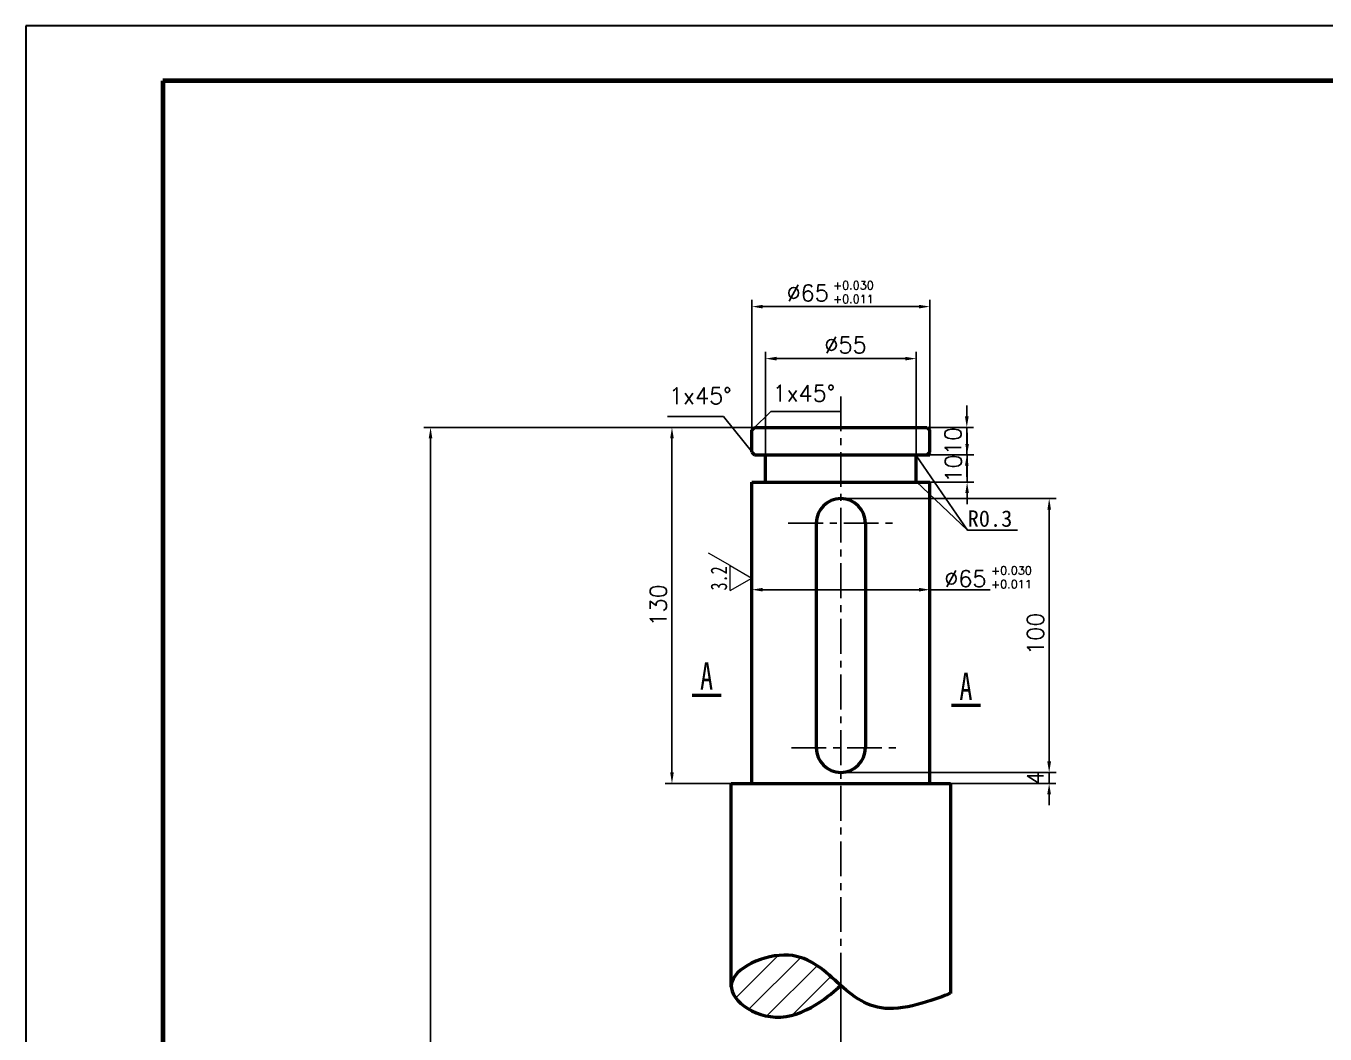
# Model space of a CAD drawing. Header units: millimetres. Extents: x -11803 to 14115, y -852 to 12275.
# Drawn here: x -11803 to -9431, y 10398 to 12238 of the extents above; entities that cross this region are included whole.
import ezdxf

# ---------------------------------------------------------------- set-up
doc = ezdxf.new("R2010")
doc.units = ezdxf.units.MM
doc.linetypes.add('CENTERX2', pattern=[101.6, 63.5, -12.7, 12.7, -12.7])
doc.layers.get('Defpoints').update_dxf_attribs({"lineweight": 0})
for name, color, linetype, lineweight in [('中心线', 1, 'CENTERX2', 25), ('粗实线', 7, 'Continuous', 50), ('边框线', 2, 'Continuous', 90)]:
    doc.layers.add(name, color=color, linetype=linetype, lineweight=lineweight)
doc.layers.add('细实线', color=125, linetype='Continuous')
doc.styles.add('6', font='SIMFANG.TTF', dxfattribs={"width": 0.72})
doc.styles.get("Standard").update_dxf_attribs({"font": 'txt', "bigfont": 'gbcbig.shx'})
doc.styles.add('TXT', font='SIMFANG.TTF', dxfattribs={"width": 0.7})
doc.dimstyles.new('Copy of ISO-25', dxfattribs={"dimtxt": 30, "dimasz": 20, "dimexe": 12.5, "dimexo": 6.25, "dimgap": 10, "dimtad": 1, "dimtxsty": 'Standard', "dimcen": 0, "dimadec": 0, "dimazin": 0, "dimtfac": 1, "dimtmove": 0, "dimatfit": 3, "dimfxl": 0, "dimtolj": 1, "dimtzin": 0, "dimarcsym": 0})

# ---------------------------------------------------------------- blocks, each defined once
blk = doc.blocks.new('*D193')
at = {"layer": 'Defpoints', "color": 0, "lineweight": 25}
for p in [(-10152.3, 11725.8), (-10477.3, 11480.2), (-10152.3, 11480.2)]:
    blk.add_point(p, dxfattribs=at)
at = {"layer": '细实线', "color": 0, "lineweight": -2}
for p, q in [((-10477.3, 11486.5), (-10477.3, 11738.3)), ((-10457.3, 11725.8), (-10172.3, 11725.8)), ((-10152.3, 11486.5), (-10152.3, 11738.3))]:
    blk.add_line(p, q, dxfattribs=at)
at = {"layer": '细实线', "color": 0, "lineweight": 25}
for points in [[(-10457.3, 11729.1), (-10457.3, 11722.4), (-10477.3, 11725.8)], [(-10172.3, 11729.1), (-10172.3, 11722.4), (-10152.3, 11725.8)]]:
    blk.add_solid(points, dxfattribs=at)
at = {"layer": '细实线', "color": 0, "insert": (-10375.3, 11750.8), "char_height": 30, "attachment_point": 5}
blk.add_mtext('\\A1;%%c65', dxfattribs=at)
blk = doc.blocks.new('*D194')
at = {"layer": 'Defpoints', "color": 0, "lineweight": 25}
for p in [(-10177.3, 11630.8), (-10452.3, 11441.5), (-10177.3, 11439.2)]:
    blk.add_point(p, dxfattribs=at)
at = {"layer": '细实线', "color": 0, "lineweight": -2}
for p, q in [((-10452.3, 11447.8), (-10452.3, 11643.3)), ((-10432.3, 11630.8), (-10197.3, 11630.8)), ((-10177.3, 11445.5), (-10177.3, 11643.3))]:
    blk.add_line(p, q, dxfattribs=at)
at = {"layer": '细实线', "color": 0, "lineweight": 25}
for points in [[(-10432.3, 11634.1), (-10432.3, 11627.4), (-10452.3, 11630.8)], [(-10197.3, 11634.1), (-10197.3, 11627.4), (-10177.3, 11630.8)]]:
    blk.add_solid(points, dxfattribs=at)
at = {"layer": '细实线', "color": 0, "insert": (-10306.3, 11655.8), "char_height": 30, "attachment_point": 5}
blk.add_mtext('\\A1;%%c55', dxfattribs=at)
blk = doc.blocks.new('*D195')
at = {"layer": 'Defpoints', "color": 0, "lineweight": 25}
for p in [(-10157.3, 11505.2), (-10157.3, 11455.2), (-10084.8, 11455.2)]:
    blk.add_point(p, dxfattribs=at)
at = {"layer": '细实线', "color": 0, "lineweight": -2}
for p, q in [((-10084.8, 11525.2), (-10084.8, 11545.2)), ((-10151.1, 11505.2), (-10072.3, 11505.2)), ((-10084.8, 11505.2), (-10084.8, 11455.2)), ((-10151.1, 11455.2), (-10072.3, 11455.2)), ((-10084.8, 11435.2), (-10084.8, 11415.2))]:
    blk.add_line(p, q, dxfattribs=at)
at = {"layer": '细实线', "color": 0, "lineweight": 25}
for points in [[(-10088.1, 11525.2), (-10081.4, 11525.2), (-10084.8, 11505.2)], [(-10088.1, 11435.2), (-10081.4, 11435.2), (-10084.8, 11455.2)]]:
    blk.add_solid(points, dxfattribs=at)
at = {"layer": '细实线', "color": 0, "insert": (-10109.8, 11480.2), "char_height": 30, "attachment_point": 5, "rotation": 90}
blk.add_mtext('\\A1;10', dxfattribs=at)
blk = doc.blocks.new('*D196')
at = {"layer": 'Defpoints', "color": 0, "lineweight": 25}
for p in [(-10180.1, 11455.2), (-10180.1, 11405.2), (-10084.2, 11405.2)]:
    blk.add_point(p, dxfattribs=at)
at = {"layer": '细实线', "color": 0, "lineweight": -2}
for p, q in [((-10084.2, 11475.2), (-10084.2, 11495.2)), ((-10173.8, 11455.2), (-10071.7, 11455.2)), ((-10084.2, 11455.2), (-10084.2, 11405.2)), ((-10173.8, 11405.2), (-10071.7, 11405.2)), ((-10084.2, 11385.2), (-10084.2, 11365.2))]:
    blk.add_line(p, q, dxfattribs=at)
at = {"layer": '细实线', "color": 0, "lineweight": 25}
for points in [[(-10087.5, 11475.2), (-10080.9, 11475.2), (-10084.2, 11455.2)], [(-10087.5, 11385.2), (-10080.9, 11385.2), (-10084.2, 11405.2)]]:
    blk.add_solid(points, dxfattribs=at)
at = {"layer": '细实线', "color": 0, "insert": (-10109.2, 11430.2), "char_height": 30, "attachment_point": 5, "rotation": 90}
blk.add_mtext('\\A1;10', dxfattribs=at)
blk = doc.blocks.new('*D197')
at = {"layer": 'Defpoints', "color": 0, "lineweight": 25}
for p in [(-10435.1, 11505.2), (-10623.2, 10855.2), (-10435.1, 10855.2)]:
    blk.add_point(p, dxfattribs=at)
at = {"layer": '细实线', "color": 0, "lineweight": -2}
for p, q in [((-10441.3, 11505.2), (-10635.7, 11505.2)), ((-10623.2, 11485.2), (-10623.2, 10875.2)), ((-10441.3, 10855.2), (-10635.7, 10855.2))]:
    blk.add_line(p, q, dxfattribs=at)
at = {"layer": '细实线', "color": 0, "lineweight": 25}
for points in [[(-10626.5, 11485.2), (-10619.9, 11485.2), (-10623.2, 11505.2)], [(-10626.5, 10875.2), (-10619.9, 10875.2), (-10623.2, 10855.2)]]:
    blk.add_solid(points, dxfattribs=at)
at = {"layer": '细实线', "color": 0, "insert": (-10648.2, 11180.2), "char_height": 30, "attachment_point": 5, "rotation": 90}
blk.add_mtext('\\A1;130', dxfattribs=at)
blk = doc.blocks.new('*D203')
at = {"layer": 'Defpoints', "color": 0, "lineweight": 25}
for p in [(-10152.3, 11208.9), (-10477.3, 11150.1), (-10152.3, 11150.1)]:
    blk.add_point(p, dxfattribs=at)
at = {"layer": '细实线', "color": 0, "lineweight": -2}
for p, q in [((-10477.3, 11156.4), (-10477.3, 11221.4)), ((-10152.3, 11156.4), (-10152.3, 11221.4)), ((-10457.3, 11208.9), (-10172.3, 11208.9)), ((-10152.3, 11208.9), (-10042.3, 11208.9))]:
    blk.add_line(p, q, dxfattribs=at)
at = {"layer": '细实线', "color": 0, "lineweight": 25}
for points in [[(-10457.3, 11212.2), (-10457.3, 11205.5), (-10477.3, 11208.9)], [(-10172.3, 11212.2), (-10172.3, 11205.5), (-10152.3, 11208.9)]]:
    blk.add_solid(points, dxfattribs=at)
at = {"layer": '细实线', "color": 0, "insert": (-10087.3, 11228.9), "char_height": 30, "attachment_point": 5}
blk.add_mtext('\\A1;%%c65', dxfattribs=at)
blk = doc.blocks.new('*D204')
at = {"layer": 'Defpoints', "color": 0, "lineweight": 25}
for p in [(-10314.8, 11375.2), (-10314.8, 10875.2), (-9934.3, 10875.2)]:
    blk.add_point(p, dxfattribs=at)
at = {"layer": '细实线', "color": 0, "lineweight": -2}
for p, q in [((-10308.6, 11375.2), (-9921.8, 11375.2)), ((-9934.3, 11355.2), (-9934.3, 10895.2)), ((-10308.6, 10875.2), (-9921.8, 10875.2))]:
    blk.add_line(p, q, dxfattribs=at)
at = {"layer": '细实线', "color": 0, "lineweight": 25}
for points in [[(-9937.6, 11355.2), (-9931, 11355.2), (-9934.3, 11375.2)], [(-9937.6, 10895.2), (-9931, 10895.2), (-9934.3, 10875.2)]]:
    blk.add_solid(points, dxfattribs=at)
at = {"layer": '细实线', "color": 0, "insert": (-9959.3, 11128.4), "char_height": 30, "attachment_point": 5, "rotation": 90}
blk.add_mtext('\\A1;100', dxfattribs=at)
blk = doc.blocks.new('*D210')
at = {"layer": 'Defpoints', "color": 0, "lineweight": 25}
for p in [(-10314.8, 11505.2), (-11064.1, 7379.1), (-10314.8, 7379.1)]:
    blk.add_point(p, dxfattribs=at)
at = {"layer": '细实线', "color": 0, "lineweight": -2}
for p, q in [((-10321.1, 11505.2), (-11076.6, 11505.2)), ((-11064.1, 11485.2), (-11064.1, 7399.1)), ((-10321.1, 7379.1), (-11076.6, 7379.1))]:
    blk.add_line(p, q, dxfattribs=at)
at = {"layer": '细实线', "color": 0, "lineweight": 25}
for points in [[(-11067.4, 11485.2), (-11060.8, 11485.2), (-11064.1, 11505.2)], [(-11067.4, 7399.1), (-11060.8, 7399.1), (-11064.1, 7379.1)]]:
    blk.add_solid(points, dxfattribs=at)
at = {"layer": '细实线', "color": 0, "insert": (-11089.1, 9442.2), "char_height": 30, "attachment_point": 5, "rotation": 90}
blk.add_mtext('\\A1;2260', dxfattribs=at)
blk = doc.blocks.new('*D212')
at = {"layer": 'Defpoints', "color": 0, "lineweight": 25}
for p in [(-10314.8, 10875.2), (-10314.8, 10855.2), (-9934.4, 10855.2)]:
    blk.add_point(p, dxfattribs=at)
at = {"layer": '细实线', "color": 0, "lineweight": -2}
for p, q in [((-9934.4, 10895.2), (-9934.4, 10915.2)), ((-10308.6, 10875.2), (-9921.9, 10875.2)), ((-9934.4, 10875.2), (-9934.4, 10855.2)), ((-10308.6, 10855.2), (-9921.9, 10855.2)), ((-9934.4, 10835.2), (-9934.4, 10815.2))]:
    blk.add_line(p, q, dxfattribs=at)
at = {"layer": '细实线', "color": 0, "lineweight": 25}
for points in [[(-9937.8, 10895.2), (-9931.1, 10895.2), (-9934.4, 10875.2)], [(-9937.8, 10835.2), (-9931.1, 10835.2), (-9934.4, 10855.2)]]:
    blk.add_solid(points, dxfattribs=at)
at = {"layer": '细实线', "color": 0, "insert": (-9959.4, 10865.2), "char_height": 30, "attachment_point": 5, "rotation": 90}
blk.add_mtext('\\A1;4', dxfattribs=at)

msp = doc.modelspace()

# ---------------------------------------------------------------- hatches: boundary and pattern name
at = {"layer": '细实线'}
h = msp.add_hatch(dxfattribs=at)
h.set_pattern_fill('ANSI31', color=256, scale=10, style=0)
h.set_pattern_definition([(45, (-63474.477, 601.016), (-22.45064, 22.45064), [])])
edge = h.paths.add_edge_path()
edge.add_spline(control_points=[(-10332.153, 10471.362), (-10326.766, 10475.734), (-10322.434, 10479.569), (-10319.448, 10482.31)], knot_values=[656.16164662, 656.16164662, 656.16164662, 656.16164662, 678.0334682, 678.0334682, 678.0334682, 678.0334682], weights=[1, 1, 1, 1], degree=3, periodic=0)
edge.add_spline(control_points=[(-10319.448, 10482.31), (-10317.096, 10484.469), (-10315.579, 10485.951), (-10315.041, 10486.482)], knot_values=[678.0334682, 678.0334682, 678.0334682, 678.0334682, 695.26609344, 695.26609344, 695.26609344, 695.26609344], weights=[1, 1, 1, 1], degree=3, periodic=0)
edge.add_spline(control_points=[(-10315.041, 10486.482), (-10319.557, 10490.506), (-10324.057, 10494.611), (-10328.601, 10498.675)], knot_values=[221.8959115, 221.8959115, 221.8959115, 221.8959115, 240.59703654, 240.59703654, 240.59703654, 240.59703654], weights=[1, 1, 1, 1], degree=3, periodic=0)
edge.add_spline(control_points=[(-10328.601, 10498.675), (-10336.574, 10505.804), (-10344.685, 10512.806), (-10353.262, 10519.021)], knot_values=[240.59703654, 240.59703654, 240.59703654, 240.59703654, 273.40476891, 273.40476891, 273.40476891, 273.40476891], weights=[1, 1, 1, 1], degree=3, periodic=0)
edge.add_spline(control_points=[(-10353.262, 10519.021), (-10358.98, 10523.165), (-10364.904, 10526.958), (-10371.133, 10530.206)], knot_values=[273.40476891, 273.40476891, 273.40476891, 273.40476891, 295.2765905, 295.2765905, 295.2765905, 295.2765905], weights=[1, 1, 1, 1], degree=3, periodic=0)
edge.add_spline(control_points=[(-10371.133, 10530.206), (-10375.804, 10532.641), (-10380.646, 10534.77), (-10385.701, 10536.508)], knot_values=[295.2765905, 295.2765905, 295.2765905, 295.2765905, 311.68045668, 311.68045668, 311.68045668, 311.68045668], weights=[1, 1, 1, 1], degree=3, periodic=0)
edge.add_spline(control_points=[(-10385.701, 10536.508), (-10389.07, 10537.668), (-10392.533, 10538.654), (-10396.103, 10539.442)], knot_values=[311.68045668, 311.68045668, 311.68045668, 311.68045668, 322.61636748, 322.61636748, 322.61636748, 322.61636748], weights=[1, 1, 1, 1], degree=3, periodic=0)
edge.add_spline(control_points=[(-10396.103, 10539.442), (-10399.673, 10540.23), (-10403.349, 10540.821), (-10407.143, 10541.189)], knot_values=[322.61636748, 322.61636748, 322.61636748, 322.61636748, 333.55227827, 333.55227827, 333.55227827, 333.55227827], weights=[1, 1, 1, 1], degree=3, periodic=0)
edge.add_spline(control_points=[(-10407.143, 10541.189), (-10408.206, 10541.292), (-10412.034, 10541.599), (-10415.983, 10541.676), (-10418.87, 10541.619)], knot_values=[333.55227827, 333.55227827, 333.55227827, 333.55227827, 336.6154919, 344.48818906, 344.48818906, 344.48818906, 344.48818906], weights=[1, 1, 1, 1, 1], degree=3, periodic=0)
edge.add_spline(control_points=[(-10418.87, 10541.619), (-10424.886, 10541.501), (-10431.094, 10540.895), (-10437.323, 10539.858)], knot_values=[344.48818906, 344.48818906, 344.48818906, 344.48818906, 360.89205525, 360.89205525, 360.89205525, 360.89205525], weights=[1, 1, 1, 1], degree=3, periodic=0)
edge.add_spline(control_points=[(-10437.323, 10539.858), (-10441.476, 10539.167), (-10445.638, 10538.285), (-10449.759, 10537.229)], knot_values=[360.89205525, 360.89205525, 360.89205525, 360.89205525, 371.82796604, 371.82796604, 371.82796604, 371.82796604], weights=[1, 1, 1, 1], degree=3, periodic=0)
edge.add_spline(control_points=[(-10449.759, 10537.229), (-10453.88, 10536.172), (-10457.959, 10534.942), (-10461.947, 10533.554)], knot_values=[371.82796604, 371.82796604, 371.82796604, 371.82796604, 382.76387683, 382.76387683, 382.76387683, 382.76387683], weights=[1, 1, 1, 1], degree=3, periodic=0)
edge.add_spline(control_points=[(-10461.947, 10533.554), (-10467.928, 10531.473), (-10473.703, 10529.037), (-10479.101, 10526.306)], knot_values=[382.76387683, 382.76387683, 382.76387683, 382.76387683, 399.16774302, 399.16774302, 399.16774302, 399.16774302], weights=[1, 1, 1, 1], degree=3, periodic=0)
edge.add_spline(control_points=[(-10479.101, 10526.306), (-10482.699, 10524.485), (-10486.129, 10522.533), (-10489.341, 10520.466)], knot_values=[399.16774302, 399.16774302, 399.16774302, 399.16774302, 410.10365381, 410.10365381, 410.10365381, 410.10365381], weights=[1, 1, 1, 1], degree=3, periodic=0)
edge.add_spline(control_points=[(-10489.341, 10520.466), (-10492.553, 10518.399), (-10495.546, 10516.217), (-10498.271, 10513.938)], knot_values=[410.10365381, 410.10365381, 410.10365381, 410.10365381, 421.0395646, 421.0395646, 421.0395646, 421.0395646], weights=[1, 1, 1, 1], degree=3, periodic=0)
edge.add_spline(control_points=[(-10498.271, 10513.938), (-10500.995, 10511.658), (-10503.45, 10509.282), (-10505.586, 10506.824)], knot_values=[421.0395646, 421.0395646, 421.0395646, 421.0395646, 431.97547539, 431.97547539, 431.97547539, 431.97547539], weights=[1, 1, 1, 1], degree=3, periodic=0)
edge.add_spline(control_points=[(-10505.586, 10506.824), (-10507.188, 10504.981), (-10508.609, 10503.093), (-10509.83, 10501.167)], knot_values=[431.97547539, 431.97547539, 431.97547539, 431.97547539, 440.17740849, 440.17740849, 440.17740849, 440.17740849], weights=[1, 1, 1, 1], degree=3, periodic=0)
edge.add_spline(control_points=[(-10509.83, 10501.167), (-10510.644, 10499.883), (-10511.368, 10498.581), (-10511.997, 10497.265)], knot_values=[440.17740849, 440.17740849, 440.17740849, 440.17740849, 445.64536388, 445.64536388, 445.64536388, 445.64536388], weights=[1, 1, 1, 1], degree=3, periodic=0)
edge.add_spline(control_points=[(-10511.997, 10497.265), (-10512.626, 10495.949), (-10513.158, 10494.619), (-10513.589, 10493.275)], knot_values=[445.64536388, 445.64536388, 445.64536388, 445.64536388, 451.11331928, 451.11331928, 451.11331928, 451.11331928], weights=[1, 1, 1, 1], degree=3, periodic=0)
edge.add_spline(control_points=[(-10513.589, 10493.275), (-10514.02, 10491.932), (-10514.349, 10490.576), (-10514.569, 10489.209)], knot_values=[451.11331928, 451.11331928, 451.11331928, 451.11331928, 456.58127467, 456.58127467, 456.58127467, 456.58127467], weights=[1, 1, 1, 1], degree=3, periodic=0)
edge.add_spline(control_points=[(-10514.569, 10489.209), (-10514.683, 10488.505), (-10514.847, 10487.133), (-10514.9, 10485.752), (-10514.9, 10485.079)], knot_values=[456.58127467, 456.58127467, 456.58127467, 456.58127467, 459.39556865, 462.04923007, 462.04923007, 462.04923007, 462.04923007], weights=[1, 1, 1, 1, 1], degree=3, periodic=0)
edge.add_line((-10514.822, 10486.975), (-10514.822, 10483.046))
edge.add_spline(control_points=[(-10514.822, 10483.046), (-10514.768, 10482.334), (-10514.687, 10481.621), (-10514.577, 10480.907)], knot_values=[464.71934418, 464.71934418, 464.71934418, 464.71934418, 467.51718546, 467.51718546, 467.51718546, 467.51718546], weights=[1, 1, 1, 1], degree=3, periodic=0)
edge.add_spline(control_points=[(-10514.577, 10480.907), (-10514.364, 10479.511), (-10514.047, 10478.113), (-10513.631, 10476.716)], knot_values=[467.51718546, 467.51718546, 467.51718546, 467.51718546, 472.98514086, 472.98514086, 472.98514086, 472.98514086], weights=[1, 1, 1, 1], degree=3, periodic=0)
edge.add_spline(control_points=[(-10513.631, 10476.716), (-10513.215, 10475.319), (-10512.7, 10473.924), (-10512.092, 10472.535)], knot_values=[472.98514086, 472.98514086, 472.98514086, 472.98514086, 478.45309626, 478.45309626, 478.45309626, 478.45309626], weights=[1, 1, 1, 1], degree=3, periodic=0)
edge.add_spline(control_points=[(-10512.092, 10472.535), (-10511.484, 10471.146), (-10510.782, 10469.762), (-10509.991, 10468.389)], knot_values=[478.45309626, 478.45309626, 478.45309626, 478.45309626, 483.92105165, 483.92105165, 483.92105165, 483.92105165], weights=[1, 1, 1, 1], degree=3, periodic=0)
edge.add_spline(control_points=[(-10509.991, 10468.389), (-10509.201, 10467.016), (-10508.322, 10465.653), (-10507.36, 10464.305)], knot_values=[483.92105165, 483.92105165, 483.92105165, 483.92105165, 489.38900705, 489.38900705, 489.38900705, 489.38900705], weights=[1, 1, 1, 1], degree=3, periodic=0)
edge.add_spline(control_points=[(-10507.36, 10464.305), (-10505.917, 10462.283), (-10504.286, 10460.294), (-10502.486, 10458.353)], knot_values=[489.38900705, 489.38900705, 489.38900705, 489.38900705, 497.59094014, 497.59094014, 497.59094014, 497.59094014], weights=[1, 1, 1, 1], degree=3, periodic=0)
edge.add_spline(control_points=[(-10502.486, 10458.353), (-10501.286, 10457.059), (-10500.01, 10455.787), (-10498.664, 10454.54)], knot_values=[497.59094014, 497.59094014, 497.59094014, 497.59094014, 503.05889554, 503.05889554, 503.05889554, 503.05889554], weights=[1, 1, 1, 1], degree=3, periodic=0)
edge.add_spline(control_points=[(-10498.664, 10454.54), (-10497.318, 10453.293), (-10495.902, 10452.072), (-10494.42, 10450.881)], knot_values=[503.05889554, 503.05889554, 503.05889554, 503.05889554, 508.52685093, 508.52685093, 508.52685093, 508.52685093], weights=[1, 1, 1, 1], degree=3, periodic=0)
edge.add_spline(control_points=[(-10494.42, 10450.881), (-10491.457, 10448.499), (-10488.233, 10446.238), (-10484.791, 10444.133)], knot_values=[508.52685093, 508.52685093, 508.52685093, 508.52685093, 519.46276172, 519.46276172, 519.46276172, 519.46276172], weights=[1, 1, 1, 1], degree=3, periodic=0)
edge.add_spline(control_points=[(-10484.791, 10444.133), (-10481.348, 10442.028), (-10477.686, 10440.078), (-10473.846, 10438.32)], knot_values=[519.46276172, 519.46276172, 519.46276172, 519.46276172, 530.39867252, 530.39867252, 530.39867252, 530.39867252], weights=[1, 1, 1, 1], degree=3, periodic=0)
edge.add_spline(control_points=[(-10473.846, 10438.32), (-10470.007, 10436.562), (-10465.99, 10434.995), (-10461.836, 10433.655)], knot_values=[530.39867252, 530.39867252, 530.39867252, 530.39867252, 541.33458331, 541.33458331, 541.33458331, 541.33458331], weights=[1, 1, 1, 1], degree=3, periodic=0)
edge.add_spline(control_points=[(-10461.836, 10433.655), (-10457.682, 10432.314), (-10453.392, 10431.2), (-10449.007, 10430.348)], knot_values=[541.33458331, 541.33458331, 541.33458331, 541.33458331, 552.2704941, 552.2704941, 552.2704941, 552.2704941], weights=[1, 1, 1, 1], degree=3, periodic=0)
edge.add_spline(control_points=[(-10449.007, 10430.348), (-10444.623, 10429.496), (-10440.143, 10428.905), (-10435.61, 10428.612)], knot_values=[552.2704941, 552.2704941, 552.2704941, 552.2704941, 563.20640489, 563.20640489, 563.20640489, 563.20640489], weights=[1, 1, 1, 1], degree=3, periodic=0)
edge.add_spline(control_points=[(-10435.61, 10428.612), (-10431.077, 10428.318), (-10426.49, 10428.322), (-10421.891, 10428.658)], knot_values=[563.20640489, 563.20640489, 563.20640489, 563.20640489, 574.14231568, 574.14231568, 574.14231568, 574.14231568], weights=[1, 1, 1, 1], degree=3, periodic=0)
edge.add_spline(control_points=[(-10421.891, 10428.658), (-10419.575, 10428.827), (-10414.97, 10429.33), (-10410.374, 10430.183), (-10408.1, 10430.684)], knot_values=[574.14231568, 574.14231568, 574.14231568, 574.14231568, 579.65046407, 585.07822647, 585.07822647, 585.07822647, 585.07822647], weights=[1, 1, 1, 1, 1], degree=3, periodic=0)
edge.add_spline(control_points=[(-10408.1, 10430.684), (-10403.517, 10431.694), (-10398.961, 10433.02), (-10394.469, 10434.592)], knot_values=[585.07822647, 585.07822647, 585.07822647, 585.07822647, 596.01413727, 596.01413727, 596.01413727, 596.01413727], weights=[1, 1, 1, 1], degree=3, periodic=0)
edge.add_spline(control_points=[(-10394.469, 10434.592), (-10389.976, 10436.164), (-10385.547, 10437.982), (-10381.218, 10439.978)], knot_values=[596.01413727, 596.01413727, 596.01413727, 596.01413727, 606.95004806, 606.95004806, 606.95004806, 606.95004806], weights=[1, 1, 1, 1], degree=3, periodic=0)
edge.add_spline(control_points=[(-10381.218, 10439.978), (-10374.724, 10442.971), (-10368.454, 10446.362), (-10362.532, 10449.919)], knot_values=[606.95004806, 606.95004806, 606.95004806, 606.95004806, 623.35391425, 623.35391425, 623.35391425, 623.35391425], weights=[1, 1, 1, 1], degree=3, periodic=0)
edge.add_spline(control_points=[(-10362.532, 10449.919), (-10354.636, 10454.66), (-10347.357, 10459.695), (-10340.988, 10464.468)], knot_values=[623.35391425, 623.35391425, 623.35391425, 623.35391425, 645.22573583, 645.22573583, 645.22573583, 645.22573583], weights=[1, 1, 1, 1], degree=3, periodic=0)
edge.add_spline(control_points=[(-10340.988, 10464.468), (-10337.804, 10466.854), (-10334.846, 10469.175), (-10332.153, 10471.362)], knot_values=[645.22573583, 645.22573583, 645.22573583, 645.22573583, 656.16164662, 656.16164662, 656.16164662, 656.16164662], weights=[1, 1, 1, 1], degree=3, periodic=0)

# ---------------------------------------------------------------- linework, layer by layer
at = {"linetype": 'Continuous', "lineweight": 0}
for p, q in [((-10516.801, 11253.015), (-10556.279, 11275.808)), ((-10516.801, 11253.015), (-10477.322, 11230.223)), ((-10516.801, 11207.43), (-10516.801, 11253.015)), ((-10516.801, 11207.43), (-10477.322, 11230.223))]:
    msp.add_line(p, q, dxfattribs=at)
at = {"layer": '中心线'}
for p, q in [((-10314.822, 11561.839), (-10314.822, 10354.543)), ((-10452.322, 11505.213), (-10452.322, 11505.213)), ((-10410.884, 11330.213), (-10220.312, 11330.213)), ((-10405.153, 10920.213), (-10210.282, 10920.213)), ((-10314.822, 10486.287), (-10314.822, 7332.098))]:
    msp.add_line(p, q, dxfattribs=at)
at = {"layer": '粗实线'}
for p, q in [((-10477.322, 11500.213), (-10472.322, 11505.213)), ((-10477.322, 11460.213), (-10477.322, 11500.213)), ((-10472.322, 11505.213), (-10157.322, 11505.213)), ((-10157.322, 11505.213), (-10152.322, 11500.213)), ((-10152.322, 11460.213), (-10152.322, 11500.213)), ((-10477.322, 11460.213), (-10472.322, 11455.213)), ((-10152.322, 11460.213), (-10157.322, 11455.213)), ((-10472.322, 11455.213), (-10152.322, 11455.213)), ((-10452.322, 11406.713), (-10452.322, 11453.713)), ((-10177.322, 11406.713), (-10177.322, 11453.713)), ((-10477.322, 11405.213), (-10152.322, 11405.213)), ((-10477.322, 10855.213), (-10477.322, 11405.213)), ((-10152.322, 10855.213), (-10152.322, 11405.213)), ((-10359.822, 11330.213), (-10359.822, 10920.213)), ((-10269.822, 11330.213), (-10269.822, 10920.213)), ((-10586.07, 11016.568), (-10533.536, 11016.568)), ((-10112.443, 10997.851), (-10059.91, 10997.851)), ((-10514.822, 10855.213), (-10114.822, 10855.213)), ((-10514.822, 10855.213), (-10114.822, 10855.213)), ((-10514.822, 10483.046), (-10514.822, 10855.213)), ((-10114.822, 10855.213), (-10114.822, 10471.815))]:
    msp.add_line(p, q, dxfattribs=at)
for centre, radius, start, end in [((-10450.822, 11453.713), 1.5, 90, 180), ((-10178.822, 11453.713), 1.5, 0, 90), ((-10450.822, 11406.713), 1.5, 180, 270), ((-10178.822, 11406.713), 1.5, 270, 0), ((-10314.822, 11330.213), 45, 0, 180), ((-10314.822, 10920.213), 45, 180, 0)]:
    msp.add_arc(centre, radius, start, end, dxfattribs=at)
at = {"layer": '粗实线', "linetype": 'Continuous', "lineweight": 50}
msp.add_open_spline([(-10114.822, 10471.815), (-10114.822, 10471.815), (-10233.687, 10420.864), (-10316.726, 10484.444), (-10398.722, 10568.664), (-10569.914, 10492.395), (-10413.871, 10387.092), (-10314.822, 10486.7), (-10314.822, 10486.7)], degree=3, knots=[0, 0, 0, 0, 111.97321865, 221.59363085, 336.6154919, 459.39556865, 579.65046407, 699.91228891, 699.91228891, 699.91228891, 699.91228891], dxfattribs=at)
at = {"layer": '细实线', "lineweight": 30}
for p, q in [((-11802.946, 12238.186), (-11802.946, 6298.186)), ((-7602.946, 12238.186), (-11802.946, 12238.186))]:
    msp.add_line(p, q, dxfattribs=at)
at = {"layer": '细实线'}
for p, q in [((-10474.822, 11502.713), (-10442.547, 11534.45)), ((-10442.547, 11534.45), (-10314.822, 11534.45)), ((-10528.976, 11525.31), (-10631.275, 11525.31)), ((-10473.684, 11456.575), (-10528.976, 11525.31)), ((-10177.322, 11453.713), (-10083.361, 11317.629)), ((-10177.322, 11406.713), (-10083.361, 11317.629))]:
    msp.add_line(p, q, dxfattribs=at)
at = {"layer": '细实线', "lineweight": 25}
msp.add_line((-10083.361, 11317.629), (-9992.251, 11317.629), dxfattribs=at)
at = {"layer": '边框线'}
for p, q in [((-11552.946, 12138.186), (-11552.946, 6398.186)), ((-7702.946, 12138.186), (-11552.946, 12138.186))]:
    msp.add_line(p, q, dxfattribs=at)

# ---------------------------------------------------------------- texts
at = {"linetype": 'Continuous', "lineweight": 0, "insert": (-10552.676, 11207.476), "char_height": 30, "attachment_point": 1, "rotation": 90, "style": '6'}
msp.add_mtext('3.2', dxfattribs=at)
at = {"layer": '粗实线', "char_height": 50, "width": 75.38422, "attachment_point": 1, "style": 'TXT'}
for insert in [(-10571.89, 11076.173), (-10098.263, 11057.455)]:
    msp.add_mtext('{\\Ftxt|c0;A}', dxfattribs=dict(at, insert=insert))
at = {"layer": '细实线', "attachment_point": 1}
for s, insert, char_height, width in [('+0.030\\P+0.011', (-10329.245, 11772.196), 15, 51.20051), ('1x45%%D', (-10628.594, 11577.87), 30, 52.70563), ('1x45%%D', (-10439.624, 11582.558), 30, 54.29377), ('{\\Ftxt|c0;R0.3}', (-10083.261, 11353.797), 30, 51.20051), ('+0.030\\P+0.011', (-10040.565, 11251.533), 15, 51.20051)]:
    msp.add_mtext(s, dxfattribs=dict(at, insert=insert, char_height=char_height, width=width))

# ---------------------------------------------------------------- dimensions: what is measured, and where the dimension line sits
at = {"layer": '细实线'}
for base, p1, p2, text, picture, middle in [((-10152.322, 11725.776), (-10477.322, 11480.213), (-10152.322, 11480.213), '%%c65', '*D193', (-10375.253, 11725.776)), ((-10177.322, 11630.773), (-10452.322, 11441.549), (-10177.322, 11439.242), '%%c55', '*D194', (-10306.253, 11630.773))]:
    dim = msp.add_linear_dim(base=base, p1=p1, p2=p2, text=text, dimstyle='Copy of ISO-25', dxfattribs=at)
    dim.commit()
    dim.dimension.update_dxf_attribs({"geometry": picture, "text_midpoint": middle, "dimtype": 160})
for base, p1, p2, text, picture, middle in [((-10084.778, 11455.213), (-10157.322, 11505.213), (-10157.322, 11455.213), '10', '*D195', (-10084.778, 11480.213)), ((-10084.211, 11405.213), (-10180.064, 11455.213), (-10180.064, 11405.213), '10', '*D196', (-10084.211, 11430.213)), ((-9934.309, 10875.213), (-10314.822, 11375.213), (-10314.822, 10875.213), '100', '*D204', (-9934.309, 11128.369)), ((-9934.448, 10855.213), (-10314.822, 10875.213), (-10314.822, 10855.213), '4', '*D212', (-9934.448, 10865.213))]:
    dim = msp.add_linear_dim(base=base, p1=p1, p2=p2, angle=90, text=text, dimstyle='Copy of ISO-25', dxfattribs=at)
    dim.commit()
    dim.dimension.update_dxf_attribs({"geometry": picture, "text_midpoint": middle, "dimtype": 160})
for base, p1, p2, text, picture, middle in [((-11064.09, 7379.118), (-10314.822, 11505.213), (-10314.822, 7379.118), '2260', '*D210', (-11089.09, 9442.166)), ((-10623.187, 10855.213), (-10435.068, 11505.213), (-10435.068, 10855.213), '130', '*D197', (-10648.187, 11180.213))]:
    dim = msp.add_linear_dim(base=base, p1=p1, p2=p2, angle=90, text=text, dimstyle='Copy of ISO-25', dxfattribs=at)
    dim.commit()
    dim.dimension.update_dxf_attribs({"geometry": picture, "text_midpoint": middle})
dim = msp.add_linear_dim(base=(-10152.322, 11208.878), p1=(-10477.322, 11150.143), p2=(-10152.322, 11150.143), text='%%c65', dimstyle='Copy of ISO-25', override={"dimgap": 5}, dxfattribs=at)
dim.commit()
dim.dimension.update_dxf_attribs({"geometry": '*D203', "text_midpoint": (-10087.322, 11208.878), "dimtype": 160})

doc.saveas('drawing.dxf')
